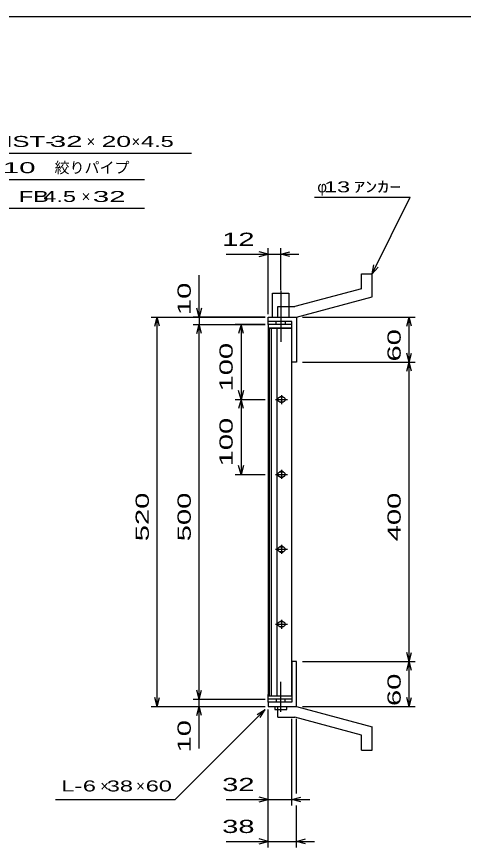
# Model space of a CAD drawing. Units: millimetres, scale not verified. Extents: x -1456 to 1385, y -1026 to 843.
# Drawn here: x -544 to 53, y -266 to 843 of the extents above; entities that cross this region are included whole.
import ezdxf
from ezdxf.enums import TextEntityAlignment as Align

# ---------------------------------------------------------------- set-up
doc = ezdxf.new("R2010")
doc.units = ezdxf.units.MM
doc.header["$LTSCALE"] = 8
doc.linetypes.add('LONG_DASHED_DOTTED', pattern=[15.25, 12, -1.5, 0.25, -1.5])
doc.layers.add('0_2', color=150, linetype='Continuous', lineweight=25)
doc.layers.add('49', color=3, linetype='Continuous', lineweight=25)
doc.styles.add('ベクトル', font='')
doc.styles.get('ベクトル').set_extended_font_data('ベクトル')

msp = doc.modelspace()

# ---------------------------------------------------------------- linework, layer by layer
at = {"layer": '0_2'}
msp.add_line((-1383.2, 842.8), (1384.8, 842.8), dxfattribs=at)
at = {"layer": '49', "color": 4}
for p, q in [((-742.25, 660.514), (-310.25, 660.514)), ((-725, 625.514), (-373, 625.514)), ((-146, 601.514), (-18, 601.514)), ((-69, 499.514), (-18, 601.514)), ((-708.8, 587.014), (-372.8, 587.014)), ((-208, 445.514), (-208, 533.514)), ((-191, 477.514), (-191, 533.514)), ((-264, 525.514), (-208, 525.514)), ((-208, 525.514), (-220, 528.714)), ((-220, 522.314), (-208, 525.514)), ((-208, 525.514), (-191, 525.514)), ((-191, 525.514), (-179, 528.714)), ((-179, 522.314), (-191, 525.514)), ((-191, 525.514), (-167, 525.514)), ((-69, 499.514), (-66.6, 511.194)), ((-69, 499.514), (-61, 508.314)), ((-300, 441.514), (-300, 497.514)), ((-300, 441.514), (-303.2, 453.514)), ((-296.8, 453.514), (-300, 441.514)), ((-364, 441.514), (-212, 441.514)), ((-359.2, 429.514), (-356, 441.514)), ((-352.8, 429.514), (-356, 441.514)), ((-356, -78.486), (-356, 441.514)), ((-212, 441.514), (-308, 441.514)), ((-300, 441.514), (-300, 431.514)), ((-162, 441.514), (-11.6, 441.514)), ((-22.8, 429.514), (-19.6, 441.514)), ((-16.4, 429.514), (-19.6, 441.514)), ((-19.6, 381.514), (-19.6, 441.514)), ((-308, 431.514), (-212, 431.514)), ((-303.2, 419.514), (-300, 431.514)), ((-296.8, 419.514), (-300, 431.514)), ((-300, -68.486), (-300, 431.514)), ((-212, 431.514), (-252, 431.514)), ((-244, 431.514), (-247.2, 419.514)), ((-240.8, 419.514), (-244, 431.514)), ((-244, 431.514), (-244, 331.514)), ((-19.6, 381.514), (-22.8, 393.514)), ((-19.6, 381.514), (-16.4, 393.514)), ((-162, 381.514), (-11.6, 381.514)), ((-22.8, 369.514), (-19.6, 381.514)), ((-16.4, 369.514), (-19.6, 381.514)), ((-19.6, -18.486), (-19.6, 381.514)), ((-244, 331.514), (-247.2, 343.514)), ((-240.8, 343.514), (-244, 331.514)), ((-252, 331.514), (-212, 331.514)), ((-244, 331.514), (-247.2, 319.514)), ((-240.8, 319.514), (-244, 331.514)), ((-244, 331.514), (-244, 231.514)), ((-244, 231.514), (-247.2, 243.514)), ((-240.8, 243.514), (-244, 231.514)), ((-252, 231.514), (-212, 231.514)), ((-19.6, -18.486), (-22.8, -6.486)), ((-19.6, -18.486), (-16.4, -6.486)), ((-162, -18.486), (-11.6, -18.486)), ((-22.8, -30.486), (-19.6, -18.486)), ((-16.4, -30.486), (-19.6, -18.486)), ((-19.6, -78.486), (-19.6, -18.486)), ((-356, -78.486), (-359.2, -66.486)), ((-356, -78.486), (-352.8, -66.486)), ((-300, -68.486), (-303.2, -56.486)), ((-300, -68.486), (-296.8, -56.486)), ((-19.6, -78.486), (-22.8, -66.486)), ((-19.6, -78.486), (-16.4, -66.486)), ((-308, -68.486), (-212, -68.486)), ((-300, -78.486), (-300, -68.486)), ((-364, -78.486), (-212, -78.486)), ((-332, -202.486), (-212, -82.486)), ((-308, -78.486), (-212, -78.486)), ((-303.2, -90.486), (-300, -78.486)), ((-296.8, -90.486), (-300, -78.486)), ((-300, -134.486), (-300, -78.486)), ((-222.4, -88.886), (-212, -82.486)), ((-218.4, -92.886), (-212, -82.486)), ((-208, -210.486), (-208, -82.486)), ((-208, -266.486), (-208, -82.486)), ((-162, -78.486), (-11.6, -78.486)), ((-176, -210.486), (-176, -94.686)), ((-170, -194.486), (-170, -94.686)), ((-208, -202.486), (-220, -199.286)), ((-176, -202.486), (-164, -199.286)), ((-492, -202.486), (-332, -202.486)), ((-264, -202.486), (-208, -202.486)), ((-220, -205.686), (-208, -202.486)), ((-208, -202.486), (-176, -202.486)), ((-164, -205.686), (-176, -202.486)), ((-176, -202.486), (-152, -202.486)), ((-170, -266.486), (-170, -210.486)), ((-264, -258.486), (-208, -258.486)), ((-208, -258.486), (-220, -255.286)), ((-220, -261.686), (-208, -258.486)), ((-208, -258.486), (-170, -258.486)), ((-170, -258.486), (-158, -255.286)), ((-158, -261.686), (-170, -258.486)), ((-170, -258.486), (-146, -258.486))]:
    msp.add_line(p, q, dxfattribs=at)
at = {"layer": '49', "color": 6}
for p, q in [((-83, 499.514), (-69, 499.514)), ((-83, 479.514), (-83, 499.514)), ((-69, 468.514), (-69, 499.514)), ((-83, 479.514), (-172, 455.514)), ((-202, 441.514), (-202, 473.514)), ((-202, 473.514), (-180, 473.514)), ((-180, 473.514), (-180, 441.514)), ((-170, 441.514), (-69, 468.514)), ((-195, 455.514), (-172, 455.514)), ((-195, 441.514), (-195, 455.514)), ((-208, 431.514), (-208, 441.514)), ((-208, 435.514), (-208, 441.514)), ((-208, 441.514), (-171, 441.514)), ((-176, 435.514), (-208, 435.514)), ((-197, 431.514), (-197, 435.514)), ((-195, 441.514), (-170, 441.514)), ((-185, 435.514), (-185, 431.514)), ((-176, 381.514), (-176, 435.514)), ((-171, 441.514), (-170, 440.514)), ((-170, 440.514), (-170, 381.514)), ((-170, 381.514), (-176, 381.514)), ((-170, -18.486), (-176, -18.486)), ((-176, -18.486), (-176, -72.486)), ((-170, -77.486), (-170, -18.486)), ((-208, -72.486), (-208, -62.486)), ((-208, -72.486), (-208, -78.486)), ((-176, -72.486), (-208, -72.486)), ((-197, -68.486), (-197, -72.486)), ((-185, -72.486), (-185, -68.486)), ((-171, -78.486), (-170, -77.486)), ((-208, -78.486), (-171, -78.486)), ((-199, -78.486), (-199, -82.486)), ((-199, -82.486), (-183, -82.486)), ((-195, -78.486), (-170, -78.486)), ((-195, -92.486), (-195, -78.486)), ((-183, -82.486), (-183, -78.486)), ((-170, -78.486), (-69, -105.486)), ((-195, -92.486), (-172, -92.486)), ((-83, -116.486), (-172, -92.486)), ((-69, -136.486), (-69, -105.486)), ((-83, -136.486), (-83, -116.486)), ((-83, -136.486), (-69, -136.486))]:
    msp.add_line(p, q, dxfattribs=at)
at = {"layer": '49', "color": 6, "linetype": 'LONG_DASHED_DOTTED'}
for p, q in [((-191, 476.514), (-191, 408.514)), ((-191, -85.486), (-191, -45.486))]:
    msp.add_line(p, q, dxfattribs=at)
at = {"layer": '49'}
for p, q in [((-176, 431.514), (-208, 431.514)), ((-208, 431.514), (-208, 427.014)), ((-208, 427.014), (-176, 427.014)), ((-208, 427.014), (-208, -63.986)), ((-176, 427.014), (-208, 427.014)), ((-206.5, 427.014), (-206.5, -63.986)), ((-203.5, -63.986), (-203.5, 427.014)), ((-196, 427.014), (-196, -63.986)), ((-176, 427.014), (-176, 431.514)), ((-176, -63.986), (-176, 427.014)), ((-188, 334.514), (-192, 334.514)), ((-190, 337.514), (-190, 325.514)), ((-198, 331.514), (-182, 331.514)), ((-192, 328.514), (-188, 328.514)), ((-188, 234.514), (-192, 234.514)), ((-190, 237.514), (-190, 225.514)), ((-198, 231.514), (-182, 231.514)), ((-192, 228.514), (-188, 228.514)), ((-188, 134.514), (-192, 134.514)), ((-190, 137.514), (-190, 125.514)), ((-198, 131.514), (-182, 131.514)), ((-192, 128.514), (-188, 128.514)), ((-188, 34.514), (-192, 34.514)), ((-190, 37.514), (-190, 25.514)), ((-198, 31.514), (-182, 31.514)), ((-192, 28.514), (-188, 28.514)), ((-208, -63.986), (-176, -63.986)), ((-208, -68.486), (-208, -63.986)), ((-208, -63.986), (-176, -63.986)), ((-176, -63.986), (-176, -68.486)), ((-176, -68.486), (-208, -68.486))]:
    msp.add_line(p, q, dxfattribs=at)
for centre, radius, start, end in [((-192, 331.514), 3, 90, 270), ((-190, 331.514), 4, 46.6, 133.4), ((-188, 331.514), 3, 270, 90), ((-190, 331.514), 4, 226.6, 313.4), ((-192, 231.514), 3, 90, 270), ((-190, 231.514), 4, 46.6, 133.4), ((-188, 231.514), 3, 270, 90), ((-190, 231.514), 4, 226.6, 313.4), ((-192, 131.514), 3, 90, 270), ((-190, 131.514), 4, 46.6, 133.4), ((-188, 131.514), 3, 270, 90), ((-190, 131.514), 4, 226.6, 313.4), ((-192, 31.514), 3, 90, 270), ((-190, 31.514), 4, 46.6, 133.4), ((-188, 31.514), 3, 270, 90), ((-190, 31.514), 4, 226.6, 313.4)]:
    msp.add_arc(centre, radius, start, end, dxfattribs=at)

# ---------------------------------------------------------------- texts
at = {"layer": '49', "color": 2, "style": 'ベクトル'}
for s, height, width, p in [('NST-', 14.66, 1.75, (-574.25, 676.114)), (' 32 ', 14.66, 2, (-510.25, 676.114)), ('20', 14.66, 1.8, (-430.25, 676.114)), (' 4.5 ', 14.66, 1.6, (-386.25, 676.114)), (' 10 ', 14.66, 2, (-573, 641.114)), (' 13 ', 14.66, 1.6, (-142, 615.514)), ('ｱﾝｶｰ', 14.66, 1.6, (-94, 615.514)), (' 32 ', 14.66, 2, (-452.8, 602.614)), ('FB', 14.66, 1.6, (-540.8, 602.614)), (' 4.5 ', 14.66, 1.6, (-516.8, 602.614)), (' 12 ', 17.6, 1.65, (-280, 545.514)), ('L-', 14.66, 1.6, (-484, -184.486)), (' 6 ', 14.66, 1.6, (-464, -184.486)), (' 38 ', 14.66, 1.6, (-432, -184.486)), (' 60 ', 14.66, 1.6, (-380, -184.486)), (' 32 ', 17.6, 1.65, (-280, -182.486)), (' 38 ', 17.6, 1.65, (-280, -238.486))]:
    msp.add_text(s, height=height, dxfattribs=dict(at, width=width)).set_placement(p, align=Align.MIDDLE_LEFT)
for s, p in [('×', (-450.25, 676.114)), ('×', (-390.25, 676.114)), ('絞りパイプ', (-493, 641.114)), ('φ', (-142, 615.514)), ('×', (-456.8, 602.614)), ('×', (-432, -184.486)), ('×', (-384, -184.486))]:
    msp.add_text(s, height=14.66, dxfattribs=at).set_placement(p, align=Align.MIDDLE_LEFT)
at = {"layer": '49', "color": 2, "style": 'ベクトル', "width": 1.65}
for s, p in [(' 10 ', (-320, 433.514)), (' 60 ', (-39.6, 371.514)), (' 100 ', (-264, 331.514)), (' 100 ', (-264, 231.514)), (' 520 ', (-376, 131.514)), (' 500 ', (-320, 131.514)), (' 400 ', (-39.6, 131.514)), (' 60 ', (-39.6, -88.486)), (' 10 ', (-320, -150.486))]:
    msp.add_text(s, height=17.6, rotation=90, dxfattribs=at).set_placement(p, align=Align.MIDDLE_LEFT)

doc.saveas('drawing.dxf')
